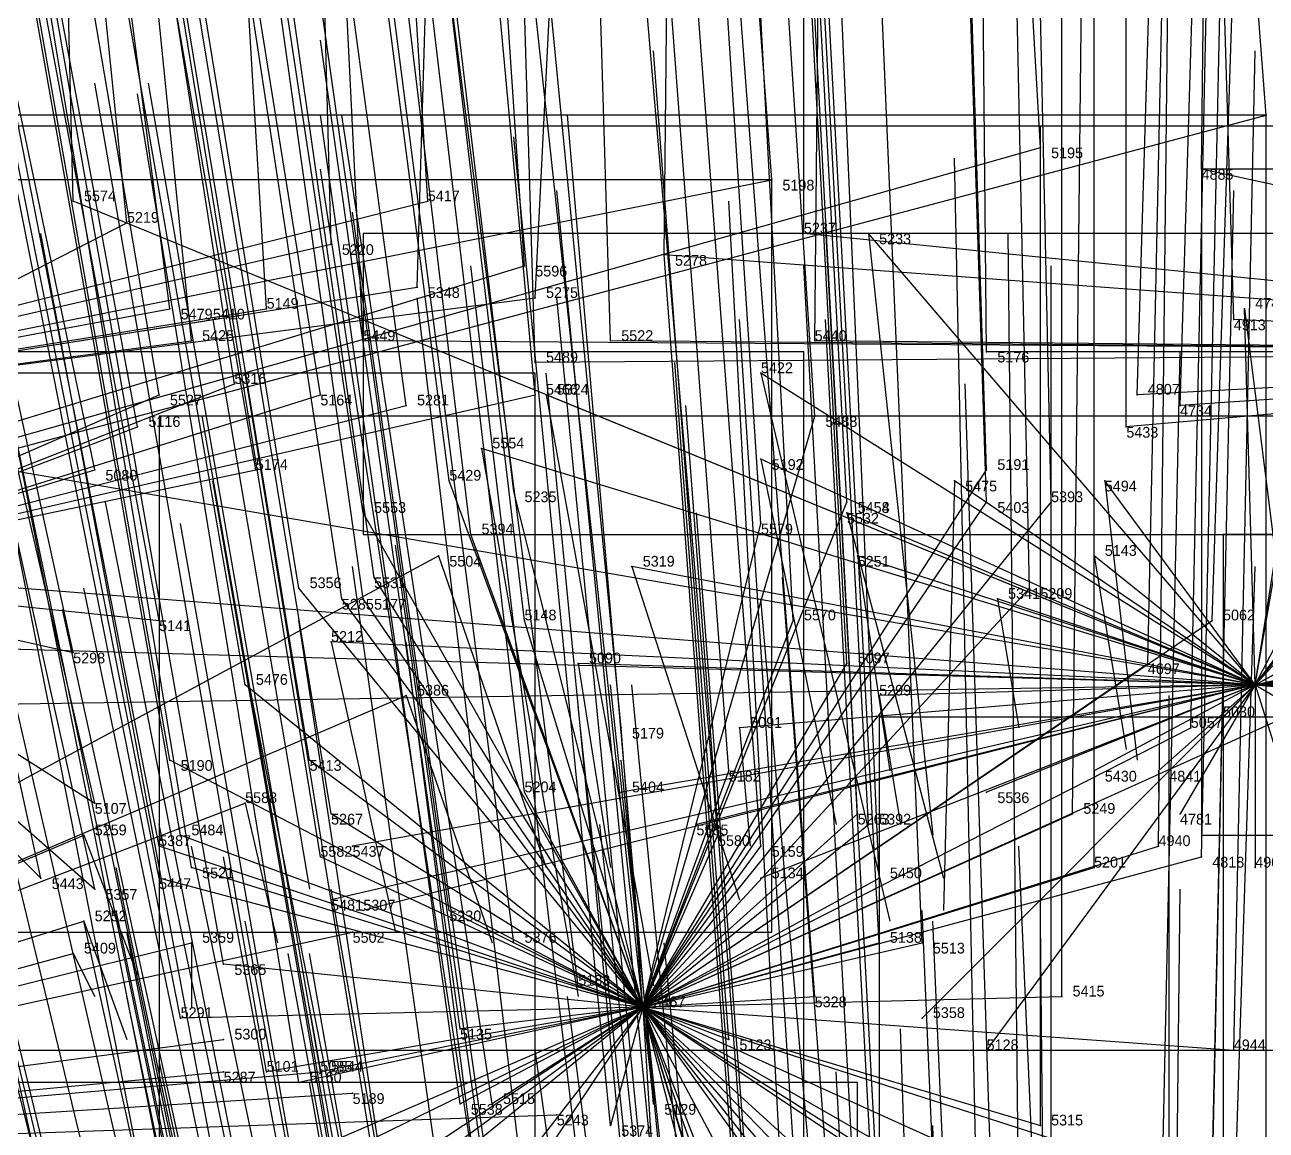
# Model space of a CAD drawing. Extents: x -0.5 to 0.59, y -0.5 to 0.59.
# Drawn here: x -0.0985 to 0.017, y 0.4036 to 0.5064 of the extents above; entities that cross this region are included whole.
import ezdxf

# ---------------------------------------------------------------- set-up
doc = ezdxf.new("R2010")
doc.units = 0
for name, color, linetype in [('Clients', 3, 'CONTINUOUS'), ('Facilities', 3, 'CONTINUOUS'), ('Facilities_lines', 3, 'CONTINUOUS'), ('Min_max_boxes', 1, 'CONTINUOUS'), ('Normals', 1, 'CONTINUOUS'), ('Source_points', 5, 'CONTINUOUS'), ('Text', 3, 'CONTINUOUS')]:
    doc.layers.add(name, color=color, linetype=linetype)

msp = doc.modelspace()

# ---------------------------------------------------------------- linework, layer by layer
at = {"layer": 'Clients', "color": 5}
for p in [(0.017, 0.498, -1.247), (-0.004, 0.495, -1.237), (0.011, 0.493, -1.233), (-0.029, 0.492, -1.232), (-0.094, 0.49, -1.25), (-0.061, 0.49, -1.25), (-0.089, 0.488, -1.24), (-0.026, 0.487, -1.22), (-0.02, 0.487, -1.25), (-0.07, 0.486, -1.25), (-0.039, 0.485, -1.216), (-0.052, 0.484, -1.25), (-0.062, 0.482, -1.214), (-0.051, 0.481, -1.209), (-0.085, 0.48, -1.219), (-0.076, 0.48, -1.216), (0.015, 0.48, -1.25), (-0.081, 0.479, -1.25), (0.014, 0.479, -1.197), (-0.083, 0.477, -1.211), (-0.067, 0.477, -1.205), (-0.044, 0.477, -1.199), (-0.025, 0.477, -1.195), (-0.009, 0.476, -1.19), (-0.051, 0.475, -1.196), (-0.03, 0.474, -1.25), (-0.079, 0.473, -1.2), (-0.086, 0.472, -1.198), (-0.071, 0.472, -1.193), (-0.051, 0.472, -1.187), (-0.05, 0.472, -1.25), (0.005, 0.472, -1.18), (-0.063, 0.471, -1.189), (0.009, 0.471, -1.178), (-0.088, 0.469, -1.193), (-0.025, 0.47, -1.176), (0.004, 0.469, -1.173), (-0.056, 0.467, -1.25), (-0.03, 0.466, -1.25), (-0.092, 0.465, -1.185), (-0.077, 0.465, -1.179), (-0.009, 0.465, -1.164), (-0.059, 0.464, -1.17), (-0.012, 0.464, -1.25), (0.002, 0.464, -1.25), (-0.053, 0.463, -1.164), (-0.067, 0.461, -1.164), (-0.022, 0.462, -1.155), (-0.022, 0.462, -1.155), (-0.022, 0.461, -1.25), (-0.009, 0.462, -1.154), (-0.003, 0.462, -1.156), (-0.03, 0.46, -1.151), (-0.057, 0.459, -1.157), (-0.06, 0.457, -1.25), (-0.021, 0.457, -1.25), (0.001, 0.457, -1.25), (-0.042, 0.456, -1.25), (-0.073, 0.454, -1.149), (-0.066, 0.455, -1.148), (-0.005, 0.454, -1.134), (-0.069, 0.453, -1.145), (-0.067, 0.453, -1.145), (-0.008, 0.453, -1.25), (-0.086, 0.451, -1.147), (-0.052, 0.451, -1.135), (-0.027, 0.451, -1.13), (0.012, 0.451, -1.128), (-0.07, 0.449, -1.25), (-0.094, 0.448, -1.144), (-0.047, 0.447, -1.25), (-0.022, 0.447, -1.119), (0.006, 0.447, -1.117), (-0.078, 0.445, -1.129), (-0.063, 0.444, -1.25), (-0.019, 0.444, -1.25), (0.013, 0.442, -1.25), (-0.043, 0.441, -1.107), (-0.032, 0.441, -1.25), (0.01, 0.441, -1.103), (-0.085, 0.438, -1.115), (-0.072, 0.438, -1.109), (-0.033, 0.437, -1.095), (0.001, 0.437, -1.25), (0.007, 0.437, -1.25), (-0.052, 0.435, -1.096), (-0.043, 0.435, -1.25), (-0.009, 0.435, -1.25), (-0.092, 0.434, -1.109), (-0.078, 0.434, -1.25), (-0.07, 0.433, -1.096), (-0.021, 0.433, -1.083), (-0.001, 0.433, -1.084), (0.009, 0.433, -1.25), (-0.093, 0.431, -1.25), (-0.084, 0.431, -1.098), (-0.036, 0.432, -1.25), (-0.034, 0.431, -1.081), (-0.02, 0.432, -1.081), (-0.086, 0.43, -1.098), (-0.068, 0.43, -1.25), (-0.03, 0.43, -1.077), (0.007, 0.43, -1.076), (-0.071, 0.429, -1.087), (0.011, 0.429, -1.073), (-0.083, 0.428, -1.09), (0.001, 0.428, -1.071), (0.016, 0.428, -1.25), (-0.097, 0.427, -1.095), (-0.086, 0.427, -1.089), (-0.03, 0.427, -1.25), (-0.019, 0.427, -1.07), (-0.092, 0.426, -1.089), (-0.07, 0.425, -1.25), (-0.067, 0.424, -1.25), (-0.059, 0.424, -1.07), (-0.093, 0.423, -1.25), (-0.068, 0.422, -1.25), (-0.083, 0.421, -1.25), (-0.053, 0.421, -1.061), (-0.019, 0.421, -1.054), (-0.015, 0.421, -1.053), (-0.094, 0.42, -1.25), (-0.08, 0.419, -1.066), (-0.047, 0.417, -1.05), (-0.025, 0.416, -1.041), (-0.002, 0.416, -1.04), (-0.084, 0.414, -1.057), (-0.015, 0.414, -1.25), (-0.058, 0.413, -1.042), (-0.08, 0.412, -1.25), (-0.033, 0.412, -1.032), (-0.009, 0.411, -1.25), (0.014, 0.411, -1.029), (-0.08, 0.409, -1.25), (-0.076, 0.409, -1.041), (-0.071, 0.409, -1.25), (-0.071, 0.409, -1.038), (-0.073, 0.408, -1.037), (-0.068, 0.407, -1.25), (-0.058, 0.406, -1.025), (-0.055, 0.406, -1.026), (-0.04, 0.406, -1.02), (-0.049, 0.405, -1.25), (-0.044, 0.404, -1.015), (-0.004, 0.404, -1.011)]:
    msp.add_point(p, dxfattribs=at)
at = {"layer": 'Facilities', "color": 3}
for p in [(0.016, 0.445, -1.25), (-0.041, 0.415, -1.044)]:
    msp.add_point(p, dxfattribs=at)
at = {"layer": 'Facilities_lines', "color": 3}
for p, q in [((-0.163, 0.45, -1.25), (0.017, 0.498, -1.247)), ((0.016, 0.445, -1.25), (0.043, 0.497, -1.25)), ((-0.163, 0.45, -1.25), (-0.004, 0.495, -1.237)), ((0.016, 0.445, -1.25), (0.056, 0.494, -1.25)), ((0.199, 0.452, -1.236), (0.011, 0.493, -1.233)), ((-0.144, 0.469, -1.226), (-0.029, 0.492, -1.232)), ((-0.144, 0.469, -1.226), (-0.061, 0.49, -1.25)), ((0.016, 0.445, -1.25), (-0.094, 0.49, -1.25)), ((-0.163, 0.45, -1.25), (-0.089, 0.488, -1.24)), ((0.083, 0.476, -1.208), (-0.026, 0.487, -1.22)), ((0.016, 0.445, -1.25), (-0.02, 0.487, -1.25)), ((-0.144, 0.469, -1.226), (-0.07, 0.486, -1.25)), ((0.083, 0.476, -1.208), (-0.039, 0.485, -1.216)), ((-0.163, 0.45, -1.25), (-0.052, 0.484, -1.25)), ((-0.144, 0.469, -1.226), (-0.062, 0.482, -1.214)), ((-0.144, 0.469, -1.226), (-0.051, 0.481, -1.209)), ((0.016, 0.445, -1.25), (0.043, 0.481, -1.25)), ((-0.144, 0.469, -1.226), (-0.076, 0.48, -1.216)), ((-0.144, 0.469, -1.226), (-0.085, 0.48, -1.219)), ((0.016, 0.445, -1.25), (0.015, 0.48, -1.25)), ((-0.144, 0.469, -1.226), (-0.081, 0.479, -1.25)), ((0.083, 0.476, -1.208), (0.014, 0.479, -1.197)), ((-0.144, 0.469, -1.226), (-0.083, 0.477, -1.211)), ((0.083, 0.476, -1.208), (-0.067, 0.477, -1.205)), ((0.083, 0.476, -1.208), (-0.051, 0.475, -1.196)), ((0.083, 0.476, -1.208), (-0.044, 0.477, -1.199)), ((0.083, 0.476, -1.208), (-0.025, 0.477, -1.195)), ((0.083, 0.476, -1.208), (-0.009, 0.476, -1.19)), ((0.083, 0.476, -1.208), (0.004, 0.469, -1.173)), ((0.083, 0.476, -1.208), (0.005, 0.472, -1.18)), ((0.083, 0.476, -1.208), (0.009, 0.471, -1.178)), ((0.016, 0.445, -1.25), (0.021, 0.477, -1.25)), ((0.016, 0.445, -1.25), (-0.03, 0.474, -1.25)), ((0.016, 0.445, -1.25), (0.021, 0.474, -1.25)), ((-0.125, 0.455, -1.18), (-0.079, 0.473, -1.2)), ((-0.125, 0.455, -1.18), (-0.071, 0.472, -1.193)), ((-0.125, 0.455, -1.18), (-0.051, 0.472, -1.187)), ((-0.125, 0.455, -1.18), (-0.086, 0.472, -1.198)), ((0.016, 0.445, -1.25), (-0.05, 0.472, -1.25)), ((-0.125, 0.455, -1.18), (-0.063, 0.471, -1.189)), ((-0.125, 0.455, -1.18), (-0.088, 0.469, -1.193)), ((-0.041, 0.415, -1.044), (-0.025, 0.47, -1.176)), ((0.016, 0.445, -1.25), (0.115, 0.469, -1.25)), ((0.016, 0.445, -1.25), (0.058, 0.468, -1.25)), ((0.016, 0.445, -1.25), (0.125, 0.468, -1.25)), ((0.016, 0.445, -1.25), (-0.056, 0.467, -1.25)), ((0.016, 0.445, -1.25), (-0.106, 0.466, -1.25)), ((0.016, 0.445, -1.25), (-0.03, 0.466, -1.25)), ((0.016, 0.445, -1.25), (0.054, 0.466, -1.25)), ((-0.125, 0.455, -1.18), (-0.077, 0.465, -1.179)), ((-0.125, 0.455, -1.18), (-0.092, 0.465, -1.185)), ((-0.041, 0.415, -1.044), (-0.009, 0.465, -1.164)), ((-0.041, 0.415, -1.044), (-0.059, 0.464, -1.17)), ((0.016, 0.445, -1.25), (-0.012, 0.464, -1.25)), ((0.016, 0.445, -1.25), (0.002, 0.464, -1.25)), ((-0.041, 0.415, -1.044), (-0.053, 0.463, -1.164)), ((-0.041, 0.415, -1.044), (-0.067, 0.461, -1.164)), ((-0.041, 0.415, -1.044), (-0.003, 0.462, -1.156)), ((-0.041, 0.415, -1.044), (-0.009, 0.462, -1.154)), ((-0.041, 0.415, -1.044), (-0.022, 0.462, -1.155)), ((-0.041, 0.415, -1.044), (-0.022, 0.462, -1.155)), ((0.016, 0.445, -1.25), (-0.022, 0.461, -1.25)), ((0.016, 0.445, -1.25), (0.16, 0.461, -1.25)), ((-0.041, 0.415, -1.044), (-0.03, 0.46, -1.151)), ((0.016, 0.445, -1.25), (0.028, 0.46, -1.25)), ((-0.041, 0.415, -1.044), (-0.057, 0.459, -1.157)), ((0.016, 0.445, -1.25), (0.028, 0.458, -1.25)), ((-0.164, 0.401, -1.25), (-0.06, 0.457, -1.25)), ((0.016, 0.445, -1.25), (-0.021, 0.457, -1.25)), ((0.016, 0.445, -1.25), (0.001, 0.457, -1.25)), ((0.016, 0.445, -1.25), (-0.042, 0.456, -1.25)), ((-0.125, 0.455, -1.18), (-0.086, 0.451, -1.147)), ((-0.125, 0.455, -1.18), (-0.092, 0.434, -1.109)), ((-0.125, 0.455, -1.18), (-0.094, 0.448, -1.144)), ((-0.125, 0.455, -1.18), (-0.092, 0.426, -1.089)), ((-0.125, 0.455, -1.18), (-0.097, 0.427, -1.095)), ((0.016, 0.445, -1.25), (-0.112, 0.455, -1.25)), ((-0.041, 0.415, -1.044), (-0.073, 0.454, -1.149)), ((-0.041, 0.415, -1.044), (-0.066, 0.455, -1.148)), ((-0.041, 0.415, -1.044), (-0.005, 0.454, -1.134)), ((0.016, 0.445, -1.25), (0.078, 0.455, -1.25)), ((-0.041, 0.415, -1.044), (-0.069, 0.453, -1.145)), ((-0.041, 0.415, -1.044), (-0.067, 0.453, -1.145)), ((0.016, 0.445, -1.25), (-0.008, 0.453, -1.25)), ((-0.041, 0.415, -1.044), (-0.052, 0.451, -1.135)), ((-0.041, 0.415, -1.044), (0.012, 0.451, -1.128)), ((-0.041, 0.415, -1.044), (-0.027, 0.451, -1.13)), ((0.016, 0.445, -1.25), (0.054, 0.451, -1.25)), ((0.016, 0.445, -1.25), (0.078, 0.45, -1.25)), ((0.016, 0.445, -1.25), (-0.124, 0.449, -1.25)), ((0.016, 0.445, -1.25), (-0.07, 0.449, -1.25)), ((0.016, 0.445, -1.25), (0.14, 0.448, -1.25)), ((0.016, 0.445, -1.25), (-0.047, 0.447, -1.25)), ((-0.041, 0.415, -1.044), (0.006, 0.447, -1.117)), ((-0.041, 0.415, -1.044), (-0.022, 0.447, -1.119)), ((0.016, 0.445, -1.25), (-0.112, 0.443, -1.25)), ((-0.041, 0.415, -1.044), (-0.078, 0.445, -1.129)), ((0.016, 0.445, -1.25), (-0.07, 0.425, -1.25)), ((0.016, 0.445, -1.25), (-0.068, 0.43, -1.25)), ((0.016, 0.445, -1.25), (-0.067, 0.424, -1.25)), ((0.016, 0.445, -1.25), (-0.043, 0.435, -1.25)), ((0.016, 0.445, -1.25), (-0.036, 0.432, -1.25)), ((0.016, 0.445, -1.25), (-0.032, 0.441, -1.25)), ((0.016, 0.445, -1.25), (-0.03, 0.427, -1.25)), ((0.016, 0.445, -1.25), (-0.019, 0.444, -1.25)), ((0.016, 0.445, -1.25), (-0.015, 0.414, -1.25)), ((0.016, 0.445, -1.25), (-0.009, 0.411, -1.25)), ((0.016, 0.445, -1.25), (-0.009, 0.435, -1.25)), ((0.016, 0.445, -1.25), (0.001, 0.437, -1.25)), ((0.016, 0.445, -1.25), (0.007, 0.437, -1.25)), ((0.016, 0.445, -1.25), (0.009, 0.433, -1.25)), ((0.016, 0.445, -1.25), (0.013, 0.442, -1.25)), ((0.016, 0.445, -1.25), (0.133, 0.435, -1.25)), ((0.016, 0.445, -1.25), (0.033, 0.435, -1.25)), ((0.016, 0.445, -1.25), (0.026, 0.413, -1.25)), ((0.016, 0.445, -1.25), (0.149, 0.444, -1.25)), ((0.016, 0.445, -1.25), (0.016, 0.428, -1.25)), ((0.016, 0.445, -1.25), (0.096, 0.443, -1.25)), ((-0.164, 0.401, -1.25), (-0.063, 0.444, -1.25)), ((-0.041, 0.415, -1.044), (0.021, 0.443, -1.108)), ((-0.041, 0.415, -1.044), (-0.043, 0.441, -1.107)), ((-0.041, 0.415, -1.044), (0.01, 0.441, -1.103)), ((-0.041, 0.415, -1.044), (-0.085, 0.438, -1.115)), ((-0.041, 0.415, -1.044), (-0.072, 0.438, -1.109)), ((-0.041, 0.415, -1.044), (-0.033, 0.437, -1.095)), ((-0.041, 0.415, -1.044), (-0.052, 0.435, -1.096)), ((-0.164, 0.401, -1.25), (-0.078, 0.434, -1.25)), ((-0.041, 0.415, -1.044), (-0.07, 0.433, -1.096)), ((-0.041, 0.415, -1.044), (-0.001, 0.433, -1.084)), ((-0.041, 0.415, -1.044), (-0.021, 0.433, -1.083)), ((-0.164, 0.401, -1.25), (-0.093, 0.431, -1.25)), ((-0.041, 0.415, -1.044), (-0.084, 0.431, -1.098)), ((-0.041, 0.415, -1.044), (-0.02, 0.432, -1.081)), ((-0.041, 0.415, -1.044), (-0.034, 0.431, -1.081)), ((-0.041, 0.415, -1.044), (-0.086, 0.43, -1.098)), ((-0.041, 0.415, -1.044), (0.007, 0.43, -1.076)), ((-0.041, 0.415, -1.044), (-0.03, 0.43, -1.077)), ((-0.041, 0.415, -1.044), (-0.071, 0.429, -1.087)), ((-0.041, 0.415, -1.044), (0.011, 0.429, -1.073)), ((-0.041, 0.415, -1.044), (-0.083, 0.428, -1.09)), ((-0.041, 0.415, -1.044), (0.001, 0.428, -1.071)), ((-0.041, 0.415, -1.044), (-0.086, 0.427, -1.089)), ((-0.041, 0.415, -1.044), (-0.019, 0.427, -1.07)), ((-0.041, 0.415, -1.044), (-0.059, 0.424, -1.07)), ((-0.164, 0.401, -1.25), (-0.093, 0.423, -1.25)), ((-0.164, 0.401, -1.25), (-0.068, 0.422, -1.25)), ((-0.164, 0.401, -1.25), (-0.083, 0.421, -1.25)), ((-0.041, 0.415, -1.044), (-0.053, 0.421, -1.061)), ((-0.041, 0.415, -1.044), (-0.019, 0.421, -1.054)), ((-0.041, 0.415, -1.044), (-0.015, 0.421, -1.053)), ((-0.164, 0.401, -1.25), (-0.094, 0.42, -1.25)), ((-0.041, 0.415, -1.044), (-0.08, 0.419, -1.066)), ((-0.041, 0.415, -1.044), (-0.047, 0.417, -1.05)), ((-0.041, 0.415, -1.044), (-0.002, 0.416, -1.04)), ((-0.041, 0.415, -1.044), (-0.025, 0.416, -1.041)), ((-0.041, 0.415, -1.044), (-0.085, 0.396, -1.011)), ((-0.041, 0.415, -1.044), (-0.085, 0.386, -0.988)), ((-0.041, 0.415, -1.044), (-0.084, 0.414, -1.057)), ((-0.041, 0.415, -1.044), (-0.082, 0.385, -0.985)), ((-0.041, 0.415, -1.044), (-0.08, 0.396, -1.011)), ((-0.041, 0.415, -1.044), (-0.076, 0.409, -1.041)), ((-0.041, 0.415, -1.044), (-0.073, 0.408, -1.037)), ((-0.041, 0.415, -1.044), (-0.071, 0.409, -1.038)), ((-0.041, 0.415, -1.044), (-0.063, 0.382, -0.968)), ((-0.041, 0.415, -1.044), (-0.058, 0.413, -1.042)), ((-0.041, 0.415, -1.044), (-0.058, 0.406, -1.025)), ((-0.041, 0.415, -1.044), (-0.057, 0.402, -1.014)), ((-0.041, 0.415, -1.044), (-0.055, 0.397, -1.002)), ((-0.041, 0.415, -1.044), (-0.055, 0.406, -1.026)), ((-0.041, 0.415, -1.044), (-0.044, 0.404, -1.015)), ((-0.041, 0.415, -1.044), (-0.04, 0.399, -1.002)), ((-0.041, 0.415, -1.044), (0.014, 0.411, -1.029)), ((-0.041, 0.415, -1.044), (-0.003, 0.391, -0.978)), ((-0.041, 0.415, -1.044), (-0.033, 0.412, -1.032)), ((-0.041, 0.415, -1.044), (-0.04, 0.406, -1.02)), ((-0.041, 0.415, -1.044), (0.007, 0.383, -0.957)), ((-0.041, 0.415, -1.044), (-0.03, 0.379, -0.95)), ((-0.041, 0.415, -1.044), (-0.006, 0.395, -0.986)), ((-0.041, 0.415, -1.044), (-0.028, 0.397, -0.995)), ((-0.041, 0.415, -1.044), (-0.004, 0.404, -1.011)), ((-0.041, 0.415, -1.044), (0.012, 0.398, -0.997)), ((-0.041, 0.415, -1.044), (-0.032, 0.392, -0.984)), ((-0.041, 0.415, -1.044), (-0.026, 0.387, -0.97)), ((-0.041, 0.415, -1.044), (-0.01, 0.401, -1.002)), ((-0.041, 0.415, -1.044), (-0.021, 0.392, -0.981)), ((-0.041, 0.415, -1.044), (-0.019, 0.395, -0.99)), ((-0.041, 0.415, -1.044), (-0.008, 0.381, -0.952)), ((-0.041, 0.415, -1.044), (-0.031, 0.382, -0.959)), ((-0.041, 0.415, -1.044), (-0.019, 0.387, -0.969)), ((-0.041, 0.415, -1.044), (-0.029, 0.369, -0.925)), ((-0.041, 0.415, -1.044), (-0.022, 0.361, -0.904)), ((-0.164, 0.401, -1.25), (-0.08, 0.412, -1.25)), ((-0.164, 0.401, -1.25), (-0.08, 0.409, -1.25)), ((-0.164, 0.401, -1.25), (-0.071, 0.409, -1.25)), ((-0.164, 0.401, -1.25), (-0.068, 0.407, -1.25)), ((-0.164, 0.401, -1.25), (-0.049, 0.405, -1.25))]:
    msp.add_line(p, q, dxfattribs=at)
at = {"layer": 'Min_max_boxes', "color": 1}
for p, q in [((0.017, 0.498, -1.25), (-0.316, 0.498, -1.25)), ((0.017, 0.498, -1.225), (-0.316, 0.498, -1.225)), ((0.017, 0.354, -1.25), (0.017, 0.498, -1.25)), ((0.017, 0.354, -1.225), (0.017, 0.498, -1.225)), ((0.017, 0.498, -1.25), (0.017, 0.498, -1.225)), ((0.16, 0.497, -1.25), (-0.124, 0.497, -1.25)), ((0.16, 0.497, -1.25), (-0.124, 0.497, -1.25)), ((0.22, 0.493, -1.25), (0.011, 0.493, -1.25)), ((0.011, 0.493, -1.25), (0.011, 0.431, -1.25)), ((0.22, 0.493, -1.21), (0.011, 0.493, -1.21)), ((0.011, 0.493, -1.21), (0.011, 0.431, -1.21)), ((0.011, 0.493, -1.25), (0.011, 0.493, -1.21)), ((-0.029, 0.492, -1.25), (-0.24, 0.492, -1.25)), ((-0.029, 0.492, -1.209), (-0.24, 0.492, -1.209)), ((-0.029, 0.422, -1.25), (-0.029, 0.492, -1.25)), ((-0.029, 0.422, -1.209), (-0.029, 0.492, -1.209)), ((-0.029, 0.492, -1.25), (-0.029, 0.492, -1.209)), ((0.189, 0.487, -1.25), (-0.067, 0.487, -1.25)), ((-0.067, 0.487, -1.25), (-0.067, 0.459, -1.25)), ((0.189, 0.487, -1.173), (-0.067, 0.487, -1.173)), ((-0.067, 0.487, -1.173), (-0.067, 0.459, -1.173)), ((-0.067, 0.487, -1.25), (-0.067, 0.487, -1.173)), ((-0.026, 0.476, -1.25), (-0.352, 0.476, -1.25)), ((-0.026, 0.476, -1.25), (-0.352, 0.476, -1.25)), ((-0.026, 0.328, -1.25), (-0.026, 0.476, -1.25)), ((-0.026, 0.328, -1.25), (-0.026, 0.476, -1.25)), ((-0.026, 0.476, -1.25), (-0.026, 0.476, -1.25)), ((-0.051, 0.474, -1.223), (-0.201, 0.474, -1.223)), ((-0.051, 0.474, -1.036), (-0.201, 0.474, -1.036)), ((-0.051, 0.388, -1.223), (-0.051, 0.474, -1.223)), ((-0.051, 0.388, -1.036), (-0.051, 0.474, -1.036)), ((-0.051, 0.474, -1.223), (-0.051, 0.474, -1.036)), ((0.021, 0.47, -1.176), (-0.086, 0.47, -1.176)), ((-0.086, 0.47, -1.176), (-0.086, 0.361, -1.176)), ((0.021, 0.47, -0.904), (-0.086, 0.47, -0.904)), ((-0.086, 0.47, -0.904), (-0.086, 0.361, -0.904)), ((-0.086, 0.47, -1.176), (-0.086, 0.47, -0.904)), ((-0.067, 0.459, -1.25), (0.189, 0.459, -1.25)), ((-0.067, 0.459, -1.173), (0.189, 0.459, -1.173)), ((-0.067, 0.459, -1.25), (-0.067, 0.459, -1.173)), ((0.11, 0.459, -1.167), (0.013, 0.459, -1.167)), ((0.013, 0.459, -1.167), (0.013, 0.354, -1.167)), ((0.11, 0.459, -0.897), (0.013, 0.459, -0.897)), ((0.013, 0.459, -0.897), (0.013, 0.354, -0.897)), ((0.013, 0.459, -1.167), (0.013, 0.459, -0.897)), ((0.276, 0.442, -1.25), (-0.019, 0.442, -1.25)), ((-0.019, 0.442, -1.25), (-0.019, 0.256, -1.25)), ((0.276, 0.442, -1.25), (-0.019, 0.442, -1.25)), ((-0.019, 0.442, -1.25), (-0.019, 0.256, -1.25)), ((-0.019, 0.442, -1.25), (-0.019, 0.442, -1.25)), ((0.011, 0.431, -1.25), (0.22, 0.431, -1.25)), ((0.011, 0.431, -1.21), (0.22, 0.431, -1.21)), ((0.011, 0.431, -1.25), (0.011, 0.431, -1.21)), ((-0.24, 0.422, -1.25), (-0.029, 0.422, -1.25)), ((-0.24, 0.422, -1.209), (-0.029, 0.422, -1.209)), ((-0.029, 0.422, -1.25), (-0.029, 0.422, -1.209)), ((-0.124, 0.411, -1.25), (0.16, 0.411, -1.25)), ((-0.124, 0.411, -1.25), (0.16, 0.411, -1.25)), ((-0.021, 0.408, -1.062), (-0.13, 0.408, -1.062)), ((-0.021, 0.408, -0.848), (-0.13, 0.408, -0.848)), ((-0.021, 0.327, -1.062), (-0.021, 0.408, -1.062)), ((-0.021, 0.327, -0.848), (-0.021, 0.408, -0.848)), ((-0.021, 0.408, -1.062), (-0.021, 0.408, -0.848))]:
    msp.add_line(p, q, dxfattribs=at)
at = {"layer": 'Normals', "color": 1}
for p, q in [((-0.089, 0.488, -1.24), (-0.099, 0.586, -1.26)), ((-0.029, 0.492, -1.232), (-0.036, 0.586, -1.265)), ((-0.026, 0.487, -1.22), (-0.026, 0.586, -1.239)), ((0.011, 0.493, -1.233), (0.012, 0.586, -1.271)), ((-0.039, 0.485, -1.216), (-0.038, 0.584, -1.228)), ((-0.062, 0.482, -1.214), (-0.059, 0.582, -1.212)), ((-0.004, 0.495, -1.237), (-0.009, 0.582, -1.286)), ((-0.076, 0.48, -1.216), (-0.082, 0.58, -1.214)), ((-0.051, 0.481, -1.209), (-0.046, 0.581, -1.212)), ((-0.085, 0.48, -1.219), (-0.098, 0.579, -1.222)), ((0.014, 0.479, -1.197), (0.011, 0.579, -1.197)), ((0.017, 0.498, -1.247), (0.011, 0.578, -1.307)), ((-0.067, 0.477, -1.205), (-0.072, 0.577, -1.198)), ((-0.044, 0.477, -1.199), (-0.047, 0.577, -1.187)), ((-0.025, 0.477, -1.195), (-0.024, 0.577, -1.185)), ((-0.083, 0.477, -1.211), (-0.093, 0.576, -1.2)), ((-0.009, 0.476, -1.19), (-0.01, 0.575, -1.178)), ((-0.051, 0.475, -1.196), (-0.054, 0.574, -1.178)), ((-0.094, 0.49, -1.25), (-0.096, 0.571, -1.309)), ((-0.061, 0.49, -1.25), (-0.066, 0.571, -1.309)), ((0.005, 0.472, -1.18), (0.008, 0.57, -1.159)), ((-0.079, 0.473, -1.2), (-0.094, 0.569, -1.176)), ((-0.051, 0.472, -1.187), (-0.06, 0.569, -1.165)), ((0.009, 0.471, -1.178), (0.012, 0.568, -1.154)), ((-0.063, 0.471, -1.189), (-0.076, 0.567, -1.162)), ((-0.086, 0.472, -1.198), (-0.102, 0.566, -1.17)), ((-0.071, 0.472, -1.193), (-0.086, 0.566, -1.162)), ((0.004, 0.469, -1.173), (0.004, 0.563, -1.139)), ((-0.025, 0.47, -1.176), (-0.031, 0.562, -1.139)), ((-0.088, 0.469, -1.193), (-0.105, 0.561, -1.158)), ((-0.07, 0.486, -1.25), (-0.072, 0.561, -1.316)), ((-0.052, 0.484, -1.25), (-0.057, 0.558, -1.317)), ((-0.009, 0.465, -1.164), (-0.012, 0.558, -1.127)), ((-0.077, 0.465, -1.179), (-0.093, 0.557, -1.142)), ((-0.092, 0.465, -1.185), (-0.111, 0.556, -1.148)), ((-0.059, 0.464, -1.17), (-0.071, 0.556, -1.132)), ((-0.053, 0.463, -1.164), (-0.064, 0.555, -1.126)), ((-0.003, 0.462, -1.156), (-0.005, 0.555, -1.118)), ((-0.022, 0.462, -1.155), (-0.027, 0.554, -1.118)), ((-0.022, 0.462, -1.155), (-0.027, 0.554, -1.118)), ((-0.009, 0.462, -1.154), (-0.012, 0.554, -1.117)), ((-0.067, 0.461, -1.164), (-0.081, 0.553, -1.127)), ((-0.03, 0.46, -1.151), (-0.036, 0.552, -1.114)), ((-0.057, 0.459, -1.157), (-0.068, 0.551, -1.119)), ((-0.073, 0.454, -1.149), (-0.088, 0.546, -1.112)), ((-0.066, 0.455, -1.148), (-0.079, 0.546, -1.111)), ((-0.005, 0.454, -1.134), (-0.007, 0.546, -1.097)), ((-0.069, 0.453, -1.145), (-0.083, 0.545, -1.108)), ((-0.067, 0.453, -1.145), (-0.08, 0.545, -1.107)), ((-0.052, 0.451, -1.135), (-0.063, 0.543, -1.098)), ((-0.027, 0.451, -1.13), (-0.032, 0.544, -1.092)), ((0.012, 0.451, -1.128), (0.015, 0.544, -1.091)), ((-0.086, 0.451, -1.147), (-0.103, 0.542, -1.11)), ((-0.022, 0.447, -1.119), (-0.027, 0.54, -1.082)), ((0.006, 0.447, -1.117), (0.008, 0.54, -1.08)), ((-0.094, 0.448, -1.144), (-0.114, 0.539, -1.107)), ((-0.078, 0.445, -1.129), (-0.094, 0.537, -1.092)), ((0.01, 0.441, -1.103), (0.012, 0.534, -1.066)), ((-0.043, 0.441, -1.107), (-0.052, 0.533, -1.07)), ((-0.033, 0.437, -1.095), (-0.04, 0.53, -1.058)), ((-0.085, 0.438, -1.115), (-0.101, 0.529, -1.078)), ((-0.072, 0.438, -1.109), (-0.087, 0.529, -1.071)), ((-0.052, 0.435, -1.096), (-0.063, 0.528, -1.059)), ((-0.021, 0.433, -1.083), (-0.026, 0.526, -1.047)), ((-0.001, 0.433, -1.084), (0, 0.526, -1.046)), ((-0.092, 0.434, -1.109), (-0.113, 0.525, -1.072)), ((-0.02, 0.432, -1.081), (-0.025, 0.525, -1.045)), ((-0.07, 0.433, -1.096), (-0.085, 0.524, -1.059)), ((-0.034, 0.431, -1.081), (-0.042, 0.524, -1.044)), ((-0.03, 0.43, -1.077), (-0.037, 0.523, -1.041)), ((0.007, 0.43, -1.076), (0.008, 0.523, -1.038)), ((-0.086, 0.43, -1.098), (-0.104, 0.522, -1.06)), ((-0.084, 0.431, -1.098), (-0.1, 0.522, -1.061)), ((-0.071, 0.429, -1.087), (-0.086, 0.521, -1.05)), ((0.001, 0.428, -1.071), (0.001, 0.521, -1.034)), ((0.011, 0.429, -1.073), (0.013, 0.522, -1.035)), ((-0.019, 0.427, -1.07), (-0.023, 0.52, -1.033)), ((-0.083, 0.428, -1.09), (-0.098, 0.519, -1.052)), ((-0.097, 0.427, -1.095), (-0.117, 0.518, -1.058)), ((-0.086, 0.427, -1.089), (-0.104, 0.518, -1.051)), ((-0.092, 0.426, -1.089), (-0.112, 0.516, -1.052)), ((-0.059, 0.424, -1.07), (-0.072, 0.516, -1.033)), ((-0.053, 0.421, -1.061), (-0.065, 0.514, -1.025)), ((-0.019, 0.421, -1.054), (-0.024, 0.514, -1.017)), ((-0.015, 0.421, -1.053), (-0.019, 0.514, -1.016)), ((-0.08, 0.419, -1.066), (-0.096, 0.51, -1.029)), ((-0.047, 0.417, -1.05), (-0.059, 0.51, -1.013)), ((-0.025, 0.416, -1.041), (-0.032, 0.509, -1.005)), ((-0.002, 0.416, -1.04), (-0.002, 0.509, -1.003)), ((-0.041, 0.415, -1.044), (-0.051, 0.508, -1.007)), ((-0.084, 0.414, -1.057), (-0.102, 0.505, -1.02)), ((-0.058, 0.413, -1.042), (-0.071, 0.505, -1.005)), ((-0.033, 0.412, -1.032), (-0.04, 0.504, -0.995)), ((0.014, 0.411, -1.029), (0.016, 0.504, -0.992)), ((-0.076, 0.409, -1.041), (-0.092, 0.501, -1.004)), ((-0.071, 0.409, -1.038), (-0.087, 0.501, -1.001)), ((-0.073, 0.408, -1.037), (-0.088, 0.5, -1)), ((-0.058, 0.406, -1.025), (-0.071, 0.498, -0.988)), ((-0.055, 0.406, -1.026), (-0.069, 0.498, -0.989)), ((-0.04, 0.406, -1.02), (-0.048, 0.498, -0.982)), ((-0.004, 0.404, -1.011), (-0.004, 0.497, -0.974)), ((-0.044, 0.404, -1.015), (-0.053, 0.496, -0.978)), ((-0.01, 0.401, -1.002), (-0.012, 0.494, -0.965)), ((-0.057, 0.402, -1.014), (-0.071, 0.493, -0.977)), ((-0.04, 0.399, -1.002), (-0.049, 0.491, -0.964)), ((0.012, 0.398, -0.997), (0.014, 0.491, -0.96)), ((-0.028, 0.397, -0.995), (-0.033, 0.49, -0.958)), ((-0.055, 0.397, -1.002), (-0.068, 0.489, -0.965)), ((-0.019, 0.395, -0.99), (-0.024, 0.488, -0.952)), ((-0.08, 0.396, -1.011), (-0.097, 0.487, -0.973)), ((-0.02, 0.487, -1.25), (-0.014, 0.431, -1.167)), ((-0.006, 0.395, -0.986), (-0.007, 0.487, -0.949)), ((-0.085, 0.396, -1.011), (-0.103, 0.486, -0.973)), ((-0.032, 0.392, -0.984), (-0.039, 0.485, -0.946)), ((-0.046, 0.392, -0.987), (-0.057, 0.484, -0.95)), ((-0.021, 0.392, -0.981), (-0.026, 0.484, -0.943)), ((-0.003, 0.391, -0.978), (-0.003, 0.484, -0.94)), ((-0.051, 0.389, -0.98), (-0.062, 0.481, -0.943)), ((-0.04, 0.389, -0.977), (-0.049, 0.481, -0.939)), ((0.015, 0.48, -1.25), (0.02, 0.44, -1.159)), ((-0.081, 0.479, -1.25), (-0.072, 0.426, -1.166)), ((-0.026, 0.387, -0.97), (-0.032, 0.479, -0.932)), ((-0.019, 0.387, -0.969), (-0.024, 0.479, -0.931)), ((-0.085, 0.386, -0.988), (-0.103, 0.477, -0.95)), ((-0.082, 0.385, -0.985), (-0.101, 0.476, -0.947)), ((0.007, 0.383, -0.957), (0.009, 0.476, -0.92)), ((-0.031, 0.382, -0.959), (-0.038, 0.475, -0.921)), ((-0.063, 0.382, -0.968), (-0.078, 0.474, -0.932)), ((-0.041, 0.381, -0.959), (-0.05, 0.474, -0.922)), ((-0.03, 0.474, -1.25), (-0.018, 0.423, -1.165)), ((-0.008, 0.381, -0.952), (-0.011, 0.473, -0.914)), ((-0.05, 0.472, -1.25), (-0.04, 0.417, -1.167)), ((-0.03, 0.379, -0.95), (-0.037, 0.471, -0.912)), ((-0.066, 0.379, -0.961), (-0.082, 0.47, -0.924)), ((-0.092, 0.376, -0.967), (-0.112, 0.467, -0.931)), ((-0.056, 0.467, -1.25), (-0.047, 0.416, -1.165)), ((-0.03, 0.466, -1.25), (-0.023, 0.432, -1.156)), ((-0.065, 0.372, -0.945), (-0.081, 0.464, -0.908)), ((-0.012, 0.464, -1.25), (-0.013, 0.424, -1.158)), ((0.002, 0.464, -1.25), (0.005, 0.438, -1.153)), ((-0.073, 0.371, -0.946), (-0.091, 0.462, -0.909)), ((-0.029, 0.369, -0.925), (-0.036, 0.461, -0.887)), ((-0.022, 0.461, -1.25), (-0.013, 0.427, -1.156)), ((-0.068, 0.369, -0.937), (-0.084, 0.46, -0.9)), ((-0.082, 0.368, -0.943), (-0.103, 0.459, -0.907)), ((-0.051, 0.366, -0.924), (-0.064, 0.458, -0.886)), ((-0.06, 0.457, -1.25), (-0.05, 0.428, -1.155)), ((-0.021, 0.457, -1.25), (-0.018, 0.437, -1.152)), ((0.001, 0.457, -1.25), (0.004, 0.439, -1.152)), ((-0.055, 0.364, -0.921), (-0.068, 0.456, -0.884)), ((-0.042, 0.456, -1.25), (-0.032, 0.425, -1.156)), ((0.013, 0.363, -0.909), (0.016, 0.456, -0.872)), ((-0.074, 0.363, -0.927), (-0.093, 0.454, -0.89)), ((-0.021, 0.362, -0.908), (-0.028, 0.455, -0.87)), ((-0.022, 0.361, -0.904), (-0.03, 0.453, -0.866)), ((-0.008, 0.453, -1.25), (-0.006, 0.441, -1.151)), ((-0.075, 0.361, -0.922), (-0.095, 0.452, -0.885)), ((-0.059, 0.359, -0.909), (-0.073, 0.451, -0.872)), ((-0.07, 0.449, -1.25), (-0.064, 0.422, -1.154)), ((-0.051, 0.357, -0.901), (-0.063, 0.449, -0.863)), ((-0.086, 0.356, -0.915), (-0.109, 0.446, -0.878)), ((-0.082, 0.356, -0.914), (-0.104, 0.447, -0.877)), ((-0.06, 0.356, -0.903), (-0.078, 0.447, -0.866)), ((-0.047, 0.447, -1.25), (-0.044, 0.428, -1.152)), ((0.011, 0.353, -0.884), (0.013, 0.446, -0.847)), ((-0.034, 0.353, -0.886), (-0.044, 0.445, -0.85)), ((-0.033, 0.352, -0.884), (-0.042, 0.445, -0.847)), ((0.016, 0.445, -1.25), (0.016, 0.442, -1.15)), ((-0.063, 0.444, -1.25), (-0.055, 0.421, -1.153)), ((-0.019, 0.444, -1.25), (-0.017, 0.432, -1.151)), ((0.008, 0.35, -0.876), (0.008, 0.444, -0.84)), ((-0.037, 0.35, -0.88), (-0.047, 0.443, -0.843)), ((0.013, 0.442, -1.25), (0.013, 0.439, -1.15)), ((-0.032, 0.441, -1.25), (-0.031, 0.43, -1.151)), ((-0.034, 0.345, -0.868), (-0.043, 0.438, -0.831)), ((0.001, 0.437, -1.25), (0.001, 0.433, -1.15)), ((0.007, 0.437, -1.25), (0.007, 0.435, -1.15)), ((-0.043, 0.435, -1.25), (-0.043, 0.435, -1.15)), ((-0.009, 0.435, -1.25), (-0.009, 0.435, -1.15)), ((-0.078, 0.434, -1.25), (-0.075, 0.421, -1.151)), ((0.009, 0.433, -1.25), (0.009, 0.433, -1.15)), ((-0.082, 0.341, -0.878), (-0.104, 0.432, -0.841)), ((-0.093, 0.431, -1.25), (-0.088, 0.418, -1.151)), ((-0.072, 0.341, -0.871), (-0.091, 0.432, -0.834)), ((-0.067, 0.341, -0.87), (-0.086, 0.432, -0.833)), ((-0.035, 0.34, -0.855), (-0.045, 0.432, -0.817)), ((-0.036, 0.432, -1.25), (-0.036, 0.432, -1.15)), ((-0.082, 0.339, -0.873), (-0.104, 0.43, -0.836)), ((-0.064, 0.339, -0.863), (-0.083, 0.43, -0.826)), ((-0.068, 0.43, -1.25), (-0.068, 0.43, -1.15)), ((-0.002, 0.338, -0.845), (-0.006, 0.43, -0.807)), ((-0.063, 0.338, -0.86), (-0.08, 0.429, -0.822)), ((-0.071, 0.337, -0.862), (-0.09, 0.428, -0.824)), ((0.016, 0.428, -1.25), (0.016, 0.428, -1.15)), ((-0.03, 0.427, -1.25), (-0.03, 0.427, -1.15)), ((-0.054, 0.335, -0.848), (-0.07, 0.426, -0.81)), ((0.008, 0.334, -0.834), (0.009, 0.426, -0.797)), ((-0.071, 0.333, -0.852), (-0.09, 0.424, -0.815)), ((-0.07, 0.425, -1.25), (-0.07, 0.425, -1.15)), ((-0.067, 0.424, -1.25), (-0.067, 0.424, -1.15)), ((-0.011, 0.331, -0.828), (-0.015, 0.424, -0.791)), ((-0.093, 0.423, -1.25), (-0.089, 0.412, -1.151)), ((-0.073, 0.332, -0.851), (-0.093, 0.423, -0.814)), ((-0.061, 0.332, -0.844), (-0.078, 0.423, -0.806)), ((-0.01, 0.33, -0.826), (-0.014, 0.423, -0.788)), ((-0.003, 0.33, -0.825), (-0.004, 0.423, -0.788)), ((-0.071, 0.331, -0.847), (-0.089, 0.422, -0.81)), ((-0.068, 0.422, -1.25), (-0.068, 0.422, -1.15)), ((-0.083, 0.421, -1.25), (-0.083, 0.415, -1.15)), ((-0.03, 0.329, -0.826), (-0.039, 0.421, -0.789)), ((-0.094, 0.42, -1.25), (-0.092, 0.416, -1.15)), ((-0.057, 0.329, -0.835), (-0.074, 0.42, -0.797)), ((-0.056, 0.329, -0.833), (-0.072, 0.42, -0.796)), ((-0.07, 0.325, -0.832), (-0.089, 0.416, -0.794)), ((-0.036, 0.324, -0.815), (-0.048, 0.416, -0.778)), ((-0.056, 0.324, -0.821), (-0.072, 0.415, -0.784)), ((-0.015, 0.414, -1.25), (-0.015, 0.414, -1.15)), ((-0.014, 0.32, -0.801), (-0.017, 0.413, -0.764)), ((-0.08, 0.412, -1.25), (-0.08, 0.412, -1.15)), ((-0.038, 0.32, -0.805), (-0.051, 0.411, -0.767)), ((-0.009, 0.411, -1.25), (-0.009, 0.411, -1.15)), ((-0.067, 0.319, -0.816), (-0.086, 0.41, -0.778)), ((-0.08, 0.409, -1.25), (-0.08, 0.409, -1.15)), ((-0.071, 0.409, -1.25), (-0.071, 0.409, -1.15)), ((-0.018, 0.316, -0.79), (-0.023, 0.409, -0.754)), ((-0.056, 0.317, -0.805), (-0.072, 0.408, -0.767)), ((-0.068, 0.407, -1.25), (-0.068, 0.407, -1.15)), ((-0.049, 0.405, -1.25), (-0.049, 0.405, -1.15)), ((-0.011, 0.311, -0.777), (-0.014, 0.404, -0.74))]:
    msp.add_line(p, q, dxfattribs=at)
at = {"layer": 'Source_points', "color": 5}
for p in [(0.017, 0.498, -1.247), (-0.004, 0.495, -1.237), (0.011, 0.493, -1.233), (-0.029, 0.492, -1.232), (-0.094, 0.49, -1.25), (-0.061, 0.49, -1.25), (-0.089, 0.488, -1.24), (-0.026, 0.487, -1.22), (-0.02, 0.487, -1.25), (-0.07, 0.486, -1.25), (-0.039, 0.485, -1.216), (-0.052, 0.484, -1.25), (-0.062, 0.482, -1.214), (-0.051, 0.481, -1.209), (-0.085, 0.48, -1.219), (-0.076, 0.48, -1.216), (0.015, 0.48, -1.25), (-0.081, 0.479, -1.25), (0.014, 0.479, -1.197), (-0.083, 0.477, -1.211), (-0.067, 0.477, -1.205), (-0.044, 0.477, -1.199), (-0.025, 0.477, -1.195), (-0.009, 0.476, -1.19), (-0.051, 0.475, -1.196), (-0.03, 0.474, -1.25), (-0.079, 0.473, -1.2), (-0.086, 0.472, -1.198), (-0.071, 0.472, -1.193), (-0.051, 0.472, -1.187), (-0.05, 0.472, -1.25), (0.005, 0.472, -1.18), (-0.063, 0.471, -1.189), (0.009, 0.471, -1.178), (-0.088, 0.469, -1.193), (-0.025, 0.47, -1.176), (0.004, 0.469, -1.173), (-0.056, 0.467, -1.25), (-0.03, 0.466, -1.25), (-0.092, 0.465, -1.185), (-0.077, 0.465, -1.179), (-0.009, 0.465, -1.164), (-0.059, 0.464, -1.17), (-0.012, 0.464, -1.25), (0.002, 0.464, -1.25), (-0.053, 0.463, -1.164), (-0.067, 0.461, -1.164), (-0.022, 0.462, -1.155), (-0.022, 0.462, -1.155), (-0.022, 0.461, -1.25), (-0.009, 0.462, -1.154), (-0.003, 0.462, -1.156), (-0.03, 0.46, -1.151), (-0.057, 0.459, -1.157), (-0.06, 0.457, -1.25), (-0.021, 0.457, -1.25), (0.001, 0.457, -1.25), (-0.042, 0.456, -1.25), (-0.073, 0.454, -1.149), (-0.066, 0.455, -1.148), (-0.005, 0.454, -1.134), (-0.069, 0.453, -1.145), (-0.067, 0.453, -1.145), (-0.008, 0.453, -1.25), (-0.086, 0.451, -1.147), (-0.052, 0.451, -1.135), (-0.027, 0.451, -1.13), (0.012, 0.451, -1.128), (-0.07, 0.449, -1.25), (-0.094, 0.448, -1.144), (-0.047, 0.447, -1.25), (-0.022, 0.447, -1.119), (0.006, 0.447, -1.117), (-0.078, 0.445, -1.129), (0.016, 0.445, -1.25), (-0.063, 0.444, -1.25), (-0.019, 0.444, -1.25), (0.013, 0.442, -1.25), (-0.043, 0.441, -1.107), (-0.032, 0.441, -1.25), (0.01, 0.441, -1.103), (-0.085, 0.438, -1.115), (-0.072, 0.438, -1.109), (-0.033, 0.437, -1.095), (0.001, 0.437, -1.25), (0.007, 0.437, -1.25), (-0.052, 0.435, -1.096), (-0.043, 0.435, -1.25), (-0.009, 0.435, -1.25), (-0.092, 0.434, -1.109), (-0.078, 0.434, -1.25), (-0.07, 0.433, -1.096), (-0.021, 0.433, -1.083), (-0.001, 0.433, -1.084), (0.009, 0.433, -1.25), (-0.093, 0.431, -1.25), (-0.084, 0.431, -1.098), (-0.036, 0.432, -1.25), (-0.034, 0.431, -1.081), (-0.02, 0.432, -1.081), (-0.086, 0.43, -1.098), (-0.068, 0.43, -1.25), (-0.03, 0.43, -1.077), (0.007, 0.43, -1.076), (-0.071, 0.429, -1.087), (0.011, 0.429, -1.073), (-0.083, 0.428, -1.09), (0.001, 0.428, -1.071), (0.016, 0.428, -1.25), (-0.097, 0.427, -1.095), (-0.086, 0.427, -1.089), (-0.03, 0.427, -1.25), (-0.019, 0.427, -1.07), (-0.092, 0.426, -1.089), (-0.07, 0.425, -1.25), (-0.067, 0.424, -1.25), (-0.059, 0.424, -1.07), (-0.093, 0.423, -1.25), (-0.068, 0.422, -1.25), (-0.083, 0.421, -1.25), (-0.053, 0.421, -1.061), (-0.019, 0.421, -1.054), (-0.015, 0.421, -1.053), (-0.094, 0.42, -1.25), (-0.08, 0.419, -1.066), (-0.047, 0.417, -1.05), (-0.025, 0.416, -1.041), (-0.002, 0.416, -1.04), (-0.041, 0.415, -1.044), (-0.084, 0.414, -1.057), (-0.015, 0.414, -1.25), (-0.058, 0.413, -1.042), (-0.08, 0.412, -1.25), (-0.033, 0.412, -1.032), (-0.009, 0.411, -1.25), (0.014, 0.411, -1.029), (-0.08, 0.409, -1.25), (-0.076, 0.409, -1.041), (-0.071, 0.409, -1.038), (-0.071, 0.409, -1.25), (-0.073, 0.408, -1.037), (-0.068, 0.407, -1.25), (-0.058, 0.406, -1.025), (-0.055, 0.406, -1.026), (-0.04, 0.406, -1.02), (-0.049, 0.405, -1.25), (-0.044, 0.404, -1.015), (-0.004, 0.404, -1.011)]:
    msp.add_point(p, dxfattribs=at)

# ---------------------------------------------------------------- texts
at = {"layer": 'Text', "color": 3}
for s, p in [('5195', (-0.003, 0.494, -1.237)), ('4885', (0.011, 0.492, -1.233)), ('5574', (-0.093, 0.49, -1.25)), ('5417', (-0.061, 0.49, -1.25)), ('5198', (-0.028, 0.491, -1.232)), ('5219', (-0.089, 0.488, -1.24)), ('5237', (-0.026, 0.487, -1.22)), ('5233', (-0.019, 0.486, -1.25)), ('5220', (-0.069, 0.485, -1.25)), ('5596', (-0.051, 0.483, -1.25)), ('5278', (-0.038, 0.484, -1.216)), ('5348', (-0.061, 0.481, -1.214)), ('5275', (-0.05, 0.481, -1.209)), ('5149', (-0.076, 0.48, -1.216)), ('4746', (0.016, 0.48, -1.25)), ('5479', (-0.084, 0.479, -1.219)), ('5410', (-0.081, 0.479, -1.25)), ('4913', (0.014, 0.478, -1.197)), ('5425', (-0.082, 0.477, -1.211)), ('5449', (-0.067, 0.477, -1.205)), ('5522', (-0.043, 0.477, -1.199)), ('5440', (-0.025, 0.477, -1.195)), ('5489', (-0.05, 0.475, -1.196)), ('5176', (-0.008, 0.475, -1.19)), ('5422', (-0.03, 0.474, -1.25)), ('5316', (-0.079, 0.473, -1.2)), ('5466', (-0.05, 0.472, -1.187)), ('5324', (-0.049, 0.472, -1.25)), ('4807', (0.006, 0.472, -1.18)), ('5527', (-0.085, 0.471, -1.198)), ('5164', (-0.071, 0.471, -1.193)), ('5281', (-0.062, 0.471, -1.189)), ('4734', (0.009, 0.47, -1.178)), ('5116', (-0.087, 0.469, -1.193)), ('5488', (-0.024, 0.469, -1.176)), ('5433', (0.004, 0.468, -1.173)), ('5554', (-0.055, 0.467, -1.25)), ('5174', (-0.077, 0.465, -1.179)), ('5192', (-0.029, 0.465, -1.25)), ('5191', (-0.008, 0.465, -1.164)), ('5080', (-0.091, 0.464, -1.185)), ('5429', (-0.059, 0.464, -1.17)), ('5475', (-0.011, 0.463, -1.25)), ('5494', (0.002, 0.463, -1.25)), ('5235', (-0.052, 0.462, -1.164)), ('5393', (-0.003, 0.462, -1.156)), ('5553', (-0.066, 0.461, -1.164)), ('5532', (-0.022, 0.46, -1.25)), ('5458', (-0.021, 0.461, -1.155)), ('5454', (-0.021, 0.461, -1.155)), ('5403', (-0.008, 0.461, -1.154)), ('5394', (-0.056, 0.459, -1.157)), ('5579', (-0.03, 0.459, -1.151)), ('5143', (0.002, 0.457, -1.25)), ('5504', (-0.059, 0.456, -1.25)), ('5319', (-0.041, 0.456, -1.25)), ('5251', (-0.021, 0.456, -1.25)), ('5356', (-0.072, 0.454, -1.149)), ('5531', (-0.066, 0.454, -1.148)), ('5341', (-0.007, 0.453, -1.25)), ('5209', (-0.004, 0.453, -1.134)), ('5285', (-0.069, 0.452, -1.145)), ('5177', (-0.066, 0.452, -1.145)), ('5148', (-0.052, 0.451, -1.135)), ('5570', (-0.026, 0.451, -1.13)), ('5062', (0.013, 0.451, -1.128)), ('5141', (-0.086, 0.45, -1.147)), ('5212', (-0.07, 0.449, -1.25)), ('5298', (-0.094, 0.447, -1.144)), ('5090', (-0.046, 0.447, -1.25)), ('5097', (-0.021, 0.447, -1.119)), ('5476', (-0.077, 0.445, -1.129)), ('4697', (0.006, 0.446, -1.117)), ('5386', (-0.062, 0.444, -1.25)), ('5299', (-0.019, 0.444, -1.25)), ('5030', (0.013, 0.442, -1.25)), ('5091', (-0.031, 0.441, -1.25)), ('5057', (0.01, 0.441, -1.103)), ('5179', (-0.042, 0.44, -1.107)), ('5190', (-0.084, 0.437, -1.115)), ('5413', (-0.072, 0.437, -1.109)), ('5182', (-0.033, 0.436, -1.095)), ('5430', (0.002, 0.436, -1.25)), ('4841', (0.008, 0.436, -1.25)), ('5204', (-0.052, 0.435, -1.096)), ('5404', (-0.042, 0.435, -1.25)), ('5588', (-0.078, 0.434, -1.25)), ('5536', (-0.008, 0.434, -1.25)), ('5107', (-0.092, 0.433, -1.109)), ('5249', (0, 0.433, -1.084)), ('5267', (-0.07, 0.432, -1.096)), ('5263', (-0.021, 0.432, -1.083)), ('5392', (-0.019, 0.432, -1.081)), ('4781', (0.009, 0.432, -1.25)), ('5259', (-0.092, 0.431, -1.25)), ('5387', (-0.086, 0.43, -1.098)), ('5484', (-0.083, 0.431, -1.098)), ('5585', (-0.036, 0.431, -1.25)), ('5580', (-0.034, 0.43, -1.081)), ('4940', (0.007, 0.43, -1.076)), ('5582', (-0.071, 0.429, -1.087)), ('5437', (-0.068, 0.429, -1.25)), ('5159', (-0.029, 0.429, -1.077)), ('5201', (0.001, 0.428, -1.071)), ('4818', (0.012, 0.428, -1.073)), ('4907', (0.016, 0.428, -1.25)), ('5521', (-0.082, 0.427, -1.09)), ('5134', (-0.029, 0.427, -1.25)), ('5450', (-0.018, 0.427, -1.07)), ('5443', (-0.096, 0.426, -1.095)), ('5447', (-0.086, 0.426, -1.089)), ('5357', (-0.091, 0.425, -1.089)), ('5252', (-0.092, 0.423, -1.25)), ('5481', (-0.07, 0.424, -1.25)), ('5307', (-0.067, 0.424, -1.25)), ('5230', (-0.059, 0.423, -1.07)), ('5359', (-0.082, 0.421, -1.25)), ('5502', (-0.068, 0.421, -1.25)), ('5376', (-0.052, 0.421, -1.061)), ('5138', (-0.018, 0.421, -1.054)), ('5409', (-0.093, 0.42, -1.25)), ('5513', (-0.014, 0.42, -1.053)), ('5365', (-0.079, 0.418, -1.066)), ('5183', (-0.047, 0.417, -1.05)), ('5467', (-0.04, 0.415, -1.044)), ('5328', (-0.025, 0.415, -1.041)), ('5415', (-0.001, 0.416, -1.04)), ('5291', (-0.084, 0.414, -1.057)), ('5358', (-0.014, 0.414, -1.25)), ('5300', (-0.079, 0.412, -1.25)), ('5135', (-0.058, 0.412, -1.042)), ('5123', (-0.032, 0.411, -1.032)), ('5128', (-0.009, 0.411, -1.25)), ('4944', (0.014, 0.411, -1.029)), ('5287', (-0.08, 0.408, -1.25)), ('5101', (-0.076, 0.409, -1.041)), ('5160', (-0.072, 0.408, -1.037)), ('5085', (-0.071, 0.409, -1.038)), ('5544', (-0.07, 0.409, -1.25)), ('5189', (-0.068, 0.406, -1.25)), ('5515', (-0.054, 0.406, -1.026)), ('5538', (-0.057, 0.405, -1.025)), ('5129', (-0.039, 0.405, -1.02)), ('5243', (-0.049, 0.404, -1.25)), ('5315', (-0.003, 0.404, -1.011)), ('5374', (-0.043, 0.403, -1.015))]:
    msp.add_text(s, height=0.001, dxfattribs=at).set_placement(p)

doc.saveas('drawing.dxf')
